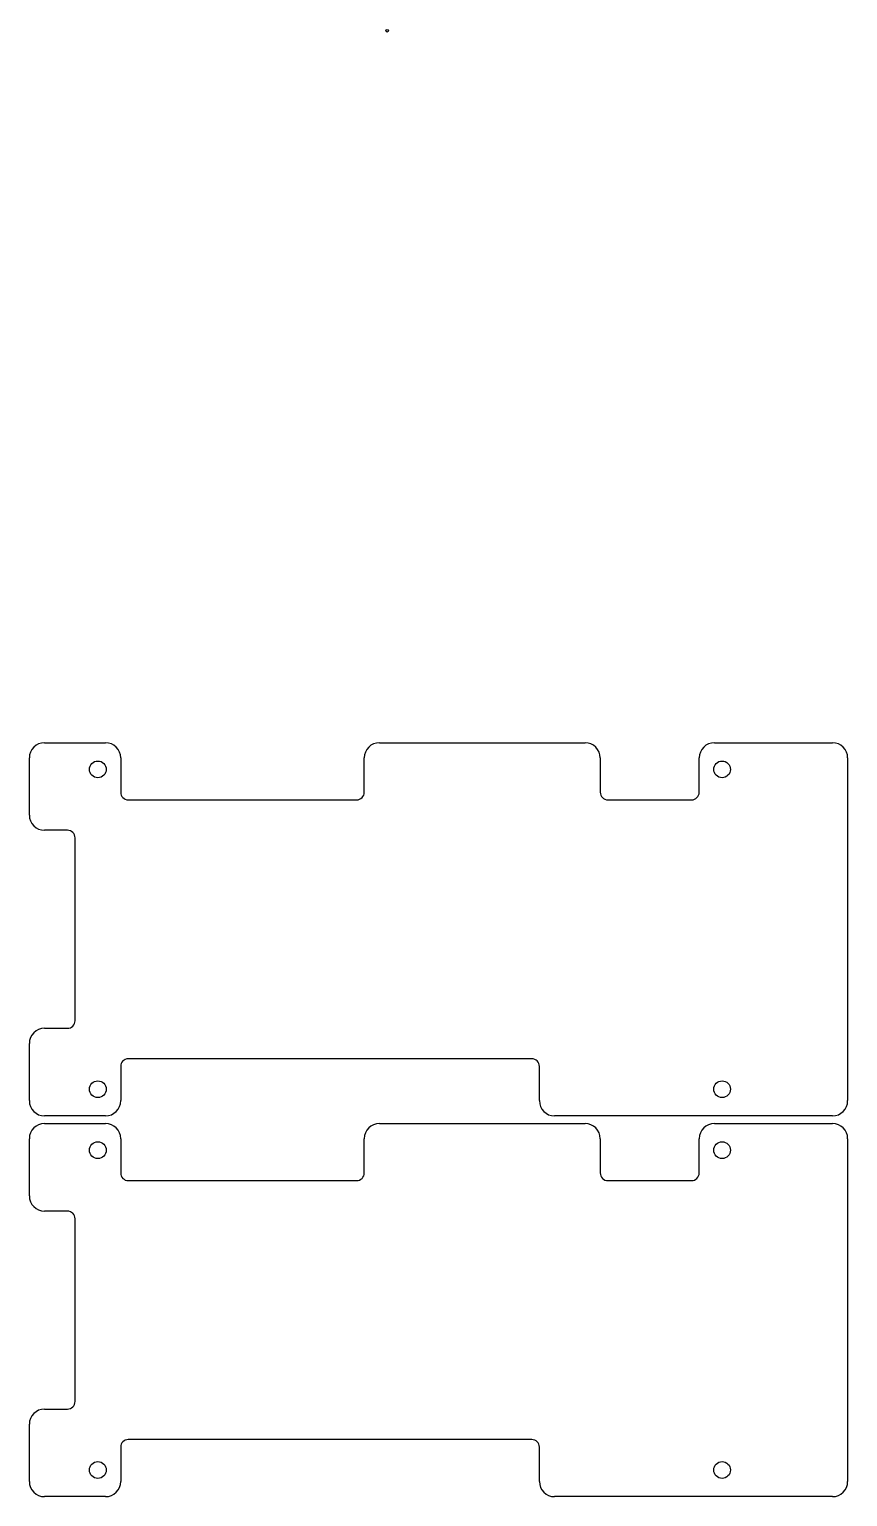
# Model space of a CAD drawing. Extents: x 1 to 108, y 0 to 192.
import ezdxf

# ---------------------------------------------------------------- set-up
doc = ezdxf.new("R2010")
doc.units = 0
doc.layers.add('20', color=31, linetype='CONTINUOUS')

msp = doc.modelspace()

# ---------------------------------------------------------------- linework, layer by layer
at = {"layer": '20'}
for p, q in [((3, 98.5), (11, 98.5)), ((47, 98.5), (74, 98.5)), ((91, 98.5), (106.5, 98.5)), ((1, 89), (1, 96.5)), ((13, 96.5), (13, 92)), ((45, 92), (45, 96.5)), ((76, 96.5), (76, 92)), ((89, 92), (89, 96.5)), ((108.5, 96.5), (108.5, 51.5)), ((14, 91), (44, 91)), ((77, 91), (88, 91)), ((6, 87), (3, 87)), ((7, 62), (7, 86)), ((3, 61), (6, 61)), ((1, 51.5), (1, 59)), ((13, 56), (13, 51.5)), ((67, 57), (14, 57)), ((68, 51.5), (68, 56)), ((11, 49.5), (3, 49.5)), ((3, 48.5), (11, 48.5)), ((47, 48.5), (74, 48.5)), ((106.5, 49.5), (70, 49.5)), ((91, 48.5), (106.5, 48.5)), ((1, 39), (1, 46.5)), ((13, 46.5), (13, 42)), ((45, 42), (45, 46.5)), ((76, 46.5), (76, 42)), ((89, 42), (89, 46.5)), ((108.5, 46.5), (108.5, 1.5)), ((14, 41), (44, 41)), ((77, 41), (88, 41)), ((6, 37), (3, 37)), ((7, 12), (7, 36)), ((3, 11), (6, 11)), ((1, 1.5), (1, 9)), ((13, 6), (13, 1.5)), ((67, 7), (14, 7)), ((68, 1.5), (68, 6)), ((11, -0.5), (3, -0.5)), ((106.5, -0.5), (70, -0.5))]:
    msp.add_line(p, q, dxfattribs=at)
for centre, radius in [((48, 192), 0.175), ((10, 95), 1.1), ((92, 95), 1.1), ((10, 53), 1.1), ((92, 53), 1.1), ((10, 45), 1.1), ((92, 45), 1.1), ((10, 3), 1.1), ((92, 3), 1.1)]:
    msp.add_circle(centre, radius, dxfattribs=at)
for centre, radius, start, end in [((3, 96.5), 2, 90, 180), ((11, 96.5), 2, 0, 90), ((47, 96.5), 2, 90, 180), ((74, 96.5), 2, 0, 90), ((91, 96.5), 2, 90, 180), ((106.5, 96.5), 2, 0, 90), ((14, 92), 1, 180, 270), ((44, 92), 1, 270, 0), ((77, 92), 1, 180, 270), ((88, 92), 1, 270, 0), ((3, 89), 2, 180, 270), ((6, 86), 1, 0, 90), ((6, 62), 1, 270, 0), ((3, 59), 2, 90, 180), ((14, 56), 1, 90, 180), ((67, 56), 1, 0, 90), ((3, 51.5), 2, 180, 270), ((11, 51.5), 2, 270, 0), ((70, 51.5), 2, 180, 270), ((106.5, 51.5), 2, 270, 0), ((3, 46.5), 2, 90, 180), ((11, 46.5), 2, 0, 90), ((47, 46.5), 2, 90, 180), ((74, 46.5), 2, 0, 90), ((91, 46.5), 2, 90, 180), ((106.5, 46.5), 2, 0, 90), ((14, 42), 1, 180, 270), ((44, 42), 1, 270, 0), ((77, 42), 1, 180, 270), ((88, 42), 1, 270, 0), ((3, 39), 2, 180, 270), ((6, 36), 1, 0, 90), ((6, 12), 1, 270, 0), ((3, 9), 2, 90, 180), ((14, 6), 1, 90, 180), ((67, 6), 1, 0, 90), ((3, 1.5), 2, 180, 270), ((11, 1.5), 2, 270, 0), ((70, 1.5), 2, 180, 270), ((106.5, 1.5), 2, 270, 0)]:
    msp.add_arc(centre, radius, start, end, dxfattribs=at)

doc.saveas('drawing.dxf')
